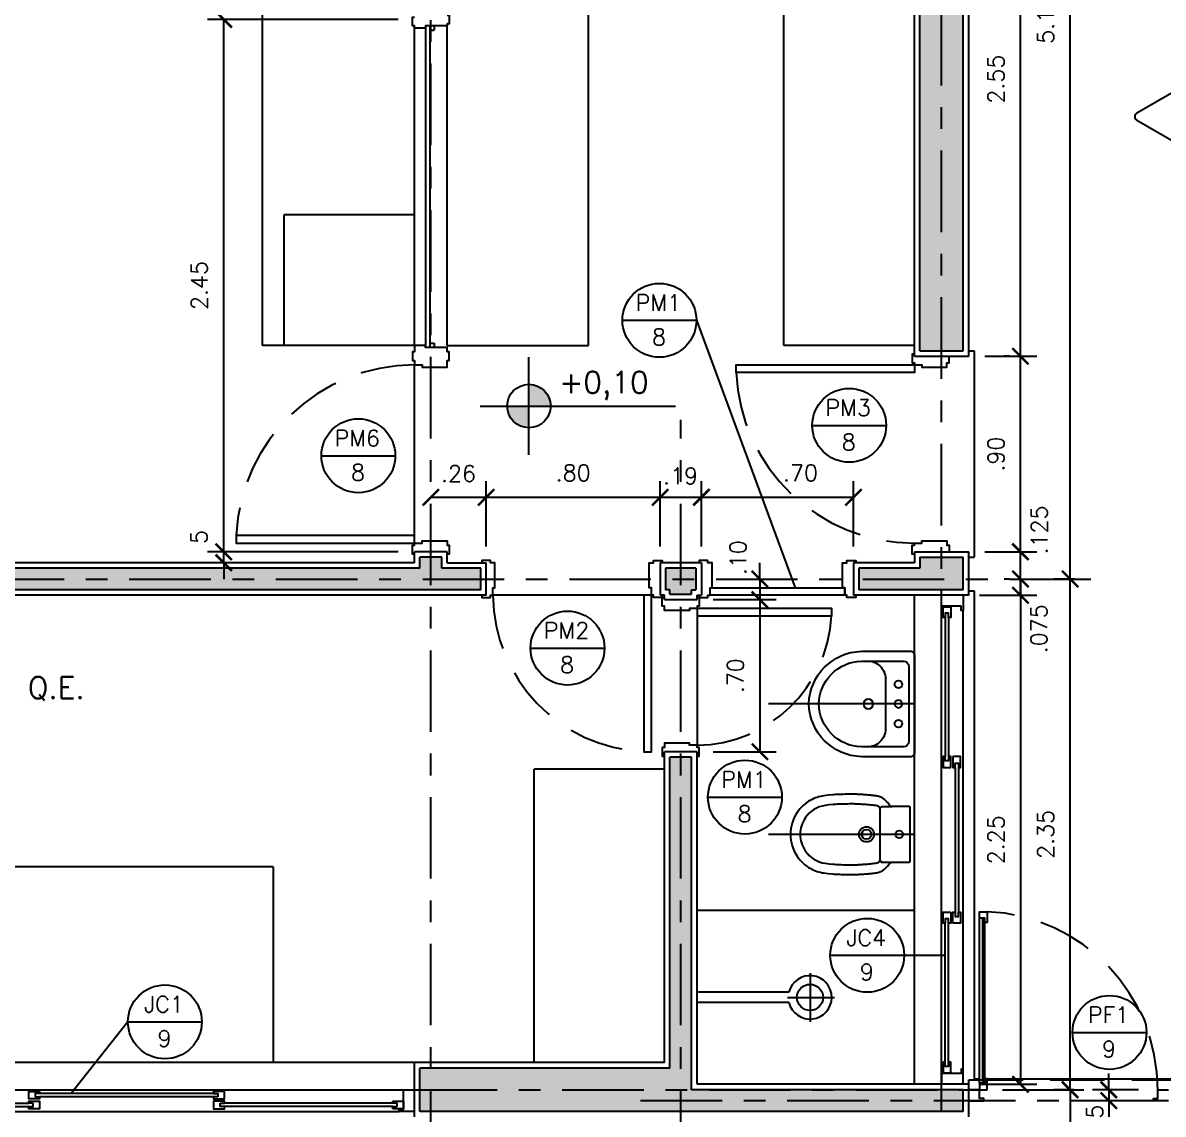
# Model space of a CAD drawing. Header units: millimetres. Extents: x 90.4 to 130, y 123.7 to 148.
# Drawn here: x 118.22 to 123.47, y 131.07 to 136.1 of the extents above; entities that cross this region are included whole.
import ezdxf

# ---------------------------------------------------------------- set-up
doc = ezdxf.new("R2010")
doc.units = ezdxf.units.MM
doc.linetypes.add('CENTER', pattern=[0.6, 0.375, -0.075, 0.075, -0.075])
doc.linetypes.add('HIDDEN', pattern=[0.375, 0.25, -0.125])
for name, color, linetype in [('ALV', 5, 'Continuous'), ('CAIX', 2, 'Continuous'), ('CAIXN', 7, 'Continuous'), ('COTAS', 1, 'Continuous'), ('EIXOS', 141, 'CENTER'), ('LPROJ', 7, 'HIDDEN'), ('LVISTA02', 1, 'Continuous'), ('NOTAS', 2, 'Continuous'), ('PEÇAS', 7, 'Continuous'), ('PEÇAS50', 8, 'Continuous'), ('REVEST', 2, 'Continuous'), ('SOLID', 8, 'Continuous'), ('TEXT', 3, 'Continuous')]:
    doc.layers.add(name, color=color, linetype=linetype)
doc.styles.add('60-50', font='romans.shx', dxfattribs={"height": 0.075})
doc.styles.add('80-50', font='romans.shx', dxfattribs={"height": 0.1})
doc.dimstyles.new('50', dxfattribs={"dimtxt": 0.1, "dimasz": 2.5, "dimexe": 1.25, "dimexo": 0.625, "dimgap": 0.075, "dimtad": 1, "dimzin": 0, "dimdsep": 46, "dimtxsty": '60-50', "dimcen": 2.5, "dimclrt": 3, "dimadec": 0, "dimazin": 0, "dimtfac": 1, "dimtmove": 0, "dimatfit": 3, "dimfxl": 1, "dimarcsym": 0})

# ---------------------------------------------------------------- blocks, each defined once
blk = doc.blocks.new('*D2')
at = {"color": 0, "linetype": 'ByBlock'}
blk.add_arc((127.5736, 124.9121), 0.8388, 95.125, 174.875, dxfattribs=at)
for points in [[(127.4982, 125.76), (127.4993, 125.735), (127.5736, 125.7509)], [(126.7507, 124.9865), (126.7258, 124.9876), (126.7349, 124.9121)]]:
    blk.add_solid(points, dxfattribs=at)
at = {"layer": 'DEFPOINTS', "color": 0, "linetype": 'ByBlock'}
for p in [(127.5736, 134.7621), (127.1543, 125.6385), (127.5736, 125.0621), (95.9737, 124.9121), (127.5736, 124.9121)]:
    blk.add_point(p, dxfattribs=at)
at = {"color": 3, "linetype": 'ByBlock', "insert": (126.901, 125.5847), "char_height": 0.075, "attachment_point": 5, "rotation": 45, "style": '60-50'}
blk.add_mtext('90.00°', dxfattribs=at)
blk = doc.blocks.new('_ARCHTICK')
at = {"color": 0, "linetype": 'ByBlock', "const_width": 0.15}
blk.add_lwpolyline([(-0.5, -0.5), (0.5, 0.5)], dxfattribs=at)
blk = doc.blocks.new('*D33')
at = {"color": 0, "linetype": 'ByBlock'}
for p, q in [((123.0611, 133.5371), (122.9654, 133.5371)), ((123.0404, 131.1871), (123.0404, 133.5371)), ((123.0611, 131.1871), (122.9654, 131.1871))]:
    blk.add_line(p, q, dxfattribs=at)
at = {"layer": 'DEFPOINTS', "color": 0, "linetype": 'ByBlock'}
for p in [(123.0404, 133.5371), (123.1361, 133.5371), (123.1361, 131.1871)]:
    blk.add_point(p, dxfattribs=at)
at = {"color": 0, "linetype": 'ByBlock', "xscale": 0.075, "yscale": 0.075, "zscale": 0.075}
for p, rotation in [((123.0404, 133.5371), 90), ((123.0404, 131.1871), 270)]:
    blk.add_blockref('_ARCHTICK', p, dxfattribs=dict(at, rotation=rotation))
at = {"color": 3, "linetype": 'ByBlock', "insert": (122.9279, 132.3621), "char_height": 0.075, "attachment_point": 5, "rotation": 90, "style": '60-50'}
blk.add_mtext('2.35', dxfattribs=at)
blk = doc.blocks.new('*D34')
at = {"color": 0, "linetype": 'ByBlock'}
for p, q in [((123.0611, 138.6871), (122.9654, 138.6871)), ((123.0404, 133.5371), (123.0404, 138.6871))]:
    blk.add_line(p, q, dxfattribs=at)
at = {"layer": 'DEFPOINTS', "color": 0, "linetype": 'ByBlock'}
for p in [(123.0404, 138.6871), (123.1361, 138.6871), (123.1361, 133.5371)]:
    blk.add_point(p, dxfattribs=at)
at = {"color": 0, "linetype": 'ByBlock', "xscale": 0.075, "yscale": 0.075, "zscale": 0.075}
for p, rotation in [((123.0404, 138.6871), 90), ((123.0404, 133.5371), 270)]:
    blk.add_blockref('_ARCHTICK', p, dxfattribs=dict(at, rotation=rotation))
at = {"color": 3, "linetype": 'ByBlock', "insert": (122.9279, 136.1121), "char_height": 0.075, "attachment_point": 5, "rotation": 90, "style": '60-50'}
blk.add_mtext('5.15', dxfattribs=at)
blk = doc.blocks.new('*D37')
at = {"color": 0, "linetype": 'ByBlock'}
for p, q in [((123.0404, 131.1871), (123.0404, 124.9121)), ((122.9861, 124.9121), (122.9654, 124.9121))]:
    blk.add_line(p, q, dxfattribs=at)
at = {"layer": 'DEFPOINTS', "color": 0, "linetype": 'ByBlock'}
for p in [(123.0404, 131.1871), (123.0404, 124.9121), (123.0611, 124.9121)]:
    blk.add_point(p, dxfattribs=at)
at = {"color": 0, "linetype": 'ByBlock', "xscale": 0.075, "yscale": 0.075, "zscale": 0.075}
for p, rotation in [((123.0404, 131.1871), 90), ((123.0404, 124.9121), 270)]:
    blk.add_blockref('_ARCHTICK', p, dxfattribs=dict(at, rotation=rotation))
at = {"color": 3, "linetype": 'ByBlock', "insert": (122.9279, 128.0496), "char_height": 0.075, "attachment_point": 5, "rotation": 90, "style": '60-50'}
blk.add_mtext('6.275', dxfattribs=at)
blk = doc.blocks.new('*D71')
at = {"color": 0, "linetype": 'ByBlock'}
for p, q in [((123.2183, 131.1871), (123.2183, 131.2621)), ((123.0388, 131.1371), (123.2933, 131.1371)), ((123.3557, 131.1871), (123.1433, 131.1871)), ((123.2183, 131.1871), (123.2183, 131.1371)), ((123.2183, 131.1871), (123.2183, 131.1371)), ((123.2183, 131.1371), (123.2183, 131.0621))]:
    blk.add_line(p, q, dxfattribs=at)
at = {"layer": 'DEFPOINTS', "color": 0, "linetype": 'ByBlock'}
for p in [(122.9638, 131.1371), (123.2183, 131.1371), (123.4307, 131.1871)]:
    blk.add_point(p, dxfattribs=at)
at = {"color": 0, "linetype": 'ByBlock', "xscale": 0.075, "yscale": 0.075, "zscale": 0.075}
for p, rotation in [((123.2183, 131.1871), 270), ((123.2183, 131.1371), 90)]:
    blk.add_blockref('_ARCHTICK', p, dxfattribs=dict(at, rotation=rotation))
at = {"color": 3, "linetype": 'ByBlock', "insert": (123.1539, 131.0865), "char_height": 0.075, "attachment_point": 5, "rotation": 90, "style": '60-50'}
blk.add_mtext('5', dxfattribs=at)
blk = doc.blocks.new('*D78')
at = {"color": 0, "linetype": 'ByBlock'}
for p, q in [((123.7547, 131.0621), (123.7547, 130.033)), ((122.4486, 127.564), (122.4486, 130.183)), ((122.4486, 130.108), (123.7547, 130.108))]:
    blk.add_line(p, q, dxfattribs=at)
at = {"layer": 'DEFPOINTS', "color": 0, "linetype": 'ByBlock'}
for p in [(123.7547, 131.1371), (123.7547, 130.108), (122.4486, 127.489)]:
    blk.add_point(p, dxfattribs=at)
at = {"color": 0, "linetype": 'ByBlock', "xscale": 0.075, "yscale": 0.075, "zscale": 0.075, "rotation": 180}
blk.add_blockref('_ARCHTICK', (122.4486, 130.108), dxfattribs=at)
at = {"color": 0, "linetype": 'ByBlock', "xscale": 0.075, "yscale": 0.075, "zscale": 0.075}
blk.add_blockref('_ARCHTICK', (123.7547, 130.108), dxfattribs=at)
at = {"color": 3, "linetype": 'ByBlock', "insert": (123.2781, 130.2205), "char_height": 0.075, "attachment_point": 5, "style": '60-50'}
blk.add_mtext('1.305', dxfattribs=at)
blk = doc.blocks.new('*D118')
at = {"color": 0, "linetype": 'ByBlock'}
for p, q in [((122.8118, 133.6621), (122.8118, 133.7371)), ((122.6486, 133.6621), (122.8868, 133.6621)), ((122.8118, 133.5371), (122.8118, 133.6621)), ((122.8118, 133.5371), (122.8118, 133.4621))]:
    blk.add_line(p, q, dxfattribs=at)
at = {"layer": 'DEFPOINTS', "color": 0, "linetype": 'ByBlock'}
for p in [(122.5736, 133.6621), (122.8118, 133.6621), (122.8046, 133.5371)]:
    blk.add_point(p, dxfattribs=at)
at = {"color": 0, "linetype": 'ByBlock', "xscale": 0.075, "yscale": 0.075, "zscale": 0.075}
for p, rotation in [((122.8118, 133.6621), 270), ((122.8118, 133.5371), 90)]:
    blk.add_blockref('_ARCHTICK', p, dxfattribs=dict(at, rotation=rotation))
at = {"color": 3, "linetype": 'ByBlock', "insert": (122.8985, 133.7626), "char_height": 0.075, "attachment_point": 5, "rotation": 90, "style": '60-50'}
blk.add_mtext('.125', dxfattribs=at)
blk = doc.blocks.new('*D119')
at = {"color": 0, "linetype": 'ByBlock'}
for p, q in [((122.6486, 134.5621), (122.8868, 134.5621)), ((122.8118, 133.6621), (122.8118, 134.5621))]:
    blk.add_line(p, q, dxfattribs=at)
at = {"layer": 'DEFPOINTS', "color": 0, "linetype": 'ByBlock'}
for p in [(122.5736, 134.5621), (122.8118, 134.5621), (122.5736, 133.6621)]:
    blk.add_point(p, dxfattribs=at)
at = {"color": 0, "linetype": 'ByBlock', "xscale": 0.075, "yscale": 0.075, "zscale": 0.075}
for p, rotation in [((122.8118, 134.5621), 90), ((122.8118, 133.6621), 270)]:
    blk.add_blockref('_ARCHTICK', p, dxfattribs=dict(at, rotation=rotation))
at = {"color": 3, "linetype": 'ByBlock', "insert": (122.6993, 134.1121), "char_height": 0.075, "attachment_point": 5, "rotation": 90, "style": '60-50'}
blk.add_mtext('.90', dxfattribs=at)
blk = doc.blocks.new('*D120')
at = {"color": 0, "linetype": 'ByBlock'}
for p, q in [((119.1457, 133.6621), (119.1457, 133.7371)), ((119.9486, 133.6621), (119.0707, 133.6621)), ((119.1457, 133.6121), (119.1457, 133.6621)), ((119.1457, 133.6121), (119.1457, 133.5371))]:
    blk.add_line(p, q, dxfattribs=at)
at = {"layer": 'DEFPOINTS', "color": 0, "linetype": 'ByBlock'}
for p in [(119.1457, 133.6621), (120.0236, 133.6621), (119.1336, 133.6121)]:
    blk.add_point(p, dxfattribs=at)
at = {"color": 0, "linetype": 'ByBlock', "xscale": 0.075, "yscale": 0.075, "zscale": 0.075}
for p, rotation in [((119.1457, 133.6621), 270), ((119.1457, 133.6121), 90)]:
    blk.add_blockref('_ARCHTICK', p, dxfattribs=dict(at, rotation=rotation))
at = {"color": 3, "linetype": 'ByBlock', "insert": (119.0318, 133.7305), "char_height": 0.075, "attachment_point": 5, "rotation": 90, "style": '60-50'}
blk.add_mtext('5', dxfattribs=at)
blk = doc.blocks.new('*D121')
at = {"color": 0, "linetype": 'ByBlock'}
for p, q in [((119.9486, 136.1121), (119.0707, 136.1121)), ((119.1457, 133.6621), (119.1457, 136.1121))]:
    blk.add_line(p, q, dxfattribs=at)
at = {"layer": 'DEFPOINTS', "color": 0, "linetype": 'ByBlock'}
for p in [(119.1457, 136.1121), (120.0236, 136.1121), (120.0236, 133.6621)]:
    blk.add_point(p, dxfattribs=at)
at = {"color": 0, "linetype": 'ByBlock', "xscale": 0.075, "yscale": 0.075, "zscale": 0.075}
for p, rotation in [((119.1457, 136.1121), 90), ((119.1457, 133.6621), 270)]:
    blk.add_blockref('_ARCHTICK', p, dxfattribs=dict(at, rotation=rotation))
at = {"color": 3, "linetype": 'ByBlock', "insert": (119.0332, 134.8871), "char_height": 0.075, "attachment_point": 5, "rotation": 90, "style": '60-50'}
blk.add_mtext('2.45', dxfattribs=at)
blk = doc.blocks.new('*D138')
at = {"color": 0, "linetype": 'ByBlock'}
for p, q in [((120.3536, 133.6871), (120.3536, 133.988)), ((120.0986, 133.913), (120.3536, 133.913))]:
    blk.add_line(p, q, dxfattribs=at)
at = {"layer": 'DEFPOINTS', "color": 0, "linetype": 'ByBlock'}
for p in [(120.0986, 133.913), (120.3536, 133.913), (120.3536, 133.6121)]:
    blk.add_point(p, dxfattribs=at)
at = {"color": 0, "linetype": 'ByBlock', "xscale": 0.075, "yscale": 0.075, "zscale": 0.075, "rotation": 180}
blk.add_blockref('_ARCHTICK', (120.0986, 133.913), dxfattribs=at)
at = {"color": 0, "linetype": 'ByBlock', "xscale": 0.075, "yscale": 0.075, "zscale": 0.075}
blk.add_blockref('_ARCHTICK', (120.3536, 133.913), dxfattribs=at)
at = {"color": 3, "linetype": 'ByBlock', "insert": (120.2261, 134.0224), "char_height": 0.075, "attachment_point": 5, "style": '60-50'}
blk.add_mtext('.26', dxfattribs=at)
blk = doc.blocks.new('*D139')
at = {"color": 0, "linetype": 'ByBlock'}
for p, q in [((121.1536, 133.6871), (121.1536, 133.988)), ((120.3536, 133.913), (121.1536, 133.913))]:
    blk.add_line(p, q, dxfattribs=at)
at = {"layer": 'DEFPOINTS', "color": 0, "linetype": 'ByBlock'}
for p in [(121.1536, 133.913), (120.3536, 133.6121), (121.1536, 133.6121)]:
    blk.add_point(p, dxfattribs=at)
at = {"color": 0, "linetype": 'ByBlock', "xscale": 0.075, "yscale": 0.075, "zscale": 0.075, "rotation": 180}
blk.add_blockref('_ARCHTICK', (120.3536, 133.913), dxfattribs=at)
at = {"color": 0, "linetype": 'ByBlock', "xscale": 0.075, "yscale": 0.075, "zscale": 0.075}
blk.add_blockref('_ARCHTICK', (121.1536, 133.913), dxfattribs=at)
at = {"color": 3, "linetype": 'ByBlock', "insert": (120.7536, 134.0255), "char_height": 0.075, "attachment_point": 5, "style": '60-50'}
blk.add_mtext('.80', dxfattribs=at)
blk = doc.blocks.new('*D140')
at = {"color": 0, "linetype": 'ByBlock'}
for p, q in [((121.3436, 133.6871), (121.3436, 133.988)), ((121.1536, 133.913), (121.3436, 133.913))]:
    blk.add_line(p, q, dxfattribs=at)
at = {"layer": 'DEFPOINTS', "color": 0, "linetype": 'ByBlock'}
for p in [(121.3436, 133.913), (121.1536, 133.6121), (121.3436, 133.6121)]:
    blk.add_point(p, dxfattribs=at)
at = {"color": 0, "linetype": 'ByBlock', "xscale": 0.075, "yscale": 0.075, "zscale": 0.075, "rotation": 180}
blk.add_blockref('_ARCHTICK', (121.1536, 133.913), dxfattribs=at)
at = {"color": 0, "linetype": 'ByBlock', "xscale": 0.075, "yscale": 0.075, "zscale": 0.075}
blk.add_blockref('_ARCHTICK', (121.3436, 133.913), dxfattribs=at)
at = {"color": 3, "linetype": 'ByBlock', "insert": (121.2479, 134.0116), "char_height": 0.075, "attachment_point": 5, "style": '60-50'}
blk.add_mtext('.19', dxfattribs=at)
blk = doc.blocks.new('*D141')
at = {"color": 0, "linetype": 'ByBlock'}
for p, q in [((122.0436, 133.6871), (122.0436, 133.988)), ((121.3436, 133.913), (122.0436, 133.913))]:
    blk.add_line(p, q, dxfattribs=at)
at = {"layer": 'DEFPOINTS', "color": 0, "linetype": 'ByBlock'}
for p in [(122.0436, 133.913), (121.3436, 133.6121), (122.0436, 133.6121)]:
    blk.add_point(p, dxfattribs=at)
at = {"color": 0, "linetype": 'ByBlock', "xscale": 0.075, "yscale": 0.075, "zscale": 0.075, "rotation": 180}
blk.add_blockref('_ARCHTICK', (121.3436, 133.913), dxfattribs=at)
at = {"color": 0, "linetype": 'ByBlock', "xscale": 0.075, "yscale": 0.075, "zscale": 0.075}
blk.add_blockref('_ARCHTICK', (122.0436, 133.913), dxfattribs=at)
at = {"color": 3, "linetype": 'ByBlock', "insert": (121.7994, 134.0255), "char_height": 0.075, "attachment_point": 5, "style": '60-50'}
blk.add_mtext('.70', dxfattribs=at)
blk = doc.blocks.new('*D142')
at = {"color": 0, "linetype": 'ByBlock'}
for p, q in [((121.6128, 133.5371), (121.6128, 133.6121)), ((121.6128, 133.5371), (121.6128, 133.4421)), ((121.3986, 133.4421), (121.6878, 133.4421)), ((121.6128, 133.4421), (121.6128, 133.3671))]:
    blk.add_line(p, q, dxfattribs=at)
at = {"layer": 'DEFPOINTS', "color": 0, "linetype": 'ByBlock'}
for p in [(121.6128, 133.5371), (121.3236, 133.4421), (121.6128, 133.4421)]:
    blk.add_point(p, dxfattribs=at)
at = {"color": 0, "linetype": 'ByBlock', "xscale": 0.075, "yscale": 0.075, "zscale": 0.075}
for p, rotation in [((121.6128, 133.5371), 270), ((121.6128, 133.4421), 90)]:
    blk.add_blockref('_ARCHTICK', p, dxfattribs=dict(at, rotation=rotation))
at = {"color": 3, "linetype": 'ByBlock', "insert": (121.5121, 133.6352), "char_height": 0.075, "attachment_point": 5, "rotation": 90, "style": '60-50'}
blk.add_mtext('.10', dxfattribs=at)
blk = doc.blocks.new('*D143')
at = {"color": 0, "linetype": 'ByBlock'}
for p, q in [((121.6128, 133.4421), (121.6128, 132.7421)), ((121.3986, 132.7421), (121.6878, 132.7421))]:
    blk.add_line(p, q, dxfattribs=at)
at = {"layer": 'DEFPOINTS', "color": 0, "linetype": 'ByBlock'}
for p in [(121.3236, 133.4421), (121.3236, 132.7421), (121.6128, 132.7421)]:
    blk.add_point(p, dxfattribs=at)
at = {"color": 0, "linetype": 'ByBlock', "xscale": 0.075, "yscale": 0.075, "zscale": 0.075}
for p, rotation in [((121.6128, 133.4421), 90), ((121.6128, 132.7421), 270)]:
    blk.add_blockref('_ARCHTICK', p, dxfattribs=dict(at, rotation=rotation))
at = {"color": 3, "linetype": 'ByBlock', "insert": (121.5003, 133.0921), "char_height": 0.075, "attachment_point": 5, "rotation": 90, "style": '60-50'}
blk.add_mtext('.70', dxfattribs=at)
blk = doc.blocks.new('*D147')
at = {"color": 0, "linetype": 'ByBlock'}
for p, q in [((122.6236, 133.4621), (122.8868, 133.4621)), ((122.8118, 133.4621), (122.8118, 131.2121)), ((122.6236, 131.2121), (122.8868, 131.2121))]:
    blk.add_line(p, q, dxfattribs=at)
at = {"layer": 'DEFPOINTS', "color": 0, "linetype": 'ByBlock'}
for p in [(122.5736, 133.4621), (122.5736, 131.2121), (122.8118, 131.2121)]:
    blk.add_point(p, dxfattribs=at)
at = {"color": 0, "linetype": 'ByBlock', "xscale": 0.075, "yscale": 0.075, "zscale": 0.075}
for p, rotation in [((122.8118, 133.4621), 90), ((122.8118, 131.2121), 270)]:
    blk.add_blockref('_ARCHTICK', p, dxfattribs=dict(at, rotation=rotation))
at = {"color": 3, "linetype": 'ByBlock', "insert": (122.6993, 132.3371), "char_height": 0.075, "attachment_point": 5, "rotation": 90, "style": '60-50'}
blk.add_mtext('2.25', dxfattribs=at)
blk = doc.blocks.new('*D148')
at = {"color": 0, "linetype": 'ByBlock'}
for p, q in [((122.8118, 133.5371), (122.8118, 133.6121)), ((122.7618, 133.5371), (122.7368, 133.5371)), ((122.8118, 133.4621), (122.8118, 133.5371)), ((122.8118, 133.4621), (122.8118, 133.5371)), ((122.6236, 133.4621), (122.8868, 133.4621)), ((122.8118, 133.4621), (122.8118, 133.3871))]:
    blk.add_line(p, q, dxfattribs=at)
at = {"layer": 'DEFPOINTS', "color": 0, "linetype": 'ByBlock'}
for p in [(122.8118, 133.5371), (122.8118, 133.5371), (122.5736, 133.4621)]:
    blk.add_point(p, dxfattribs=at)
at = {"color": 0, "linetype": 'ByBlock', "xscale": 0.075, "yscale": 0.075, "zscale": 0.075}
for p, rotation in [((122.8118, 133.5371), 270), ((122.8118, 133.4621), 90)]:
    blk.add_blockref('_ARCHTICK', p, dxfattribs=dict(at, rotation=rotation))
at = {"color": 3, "linetype": 'ByBlock', "insert": (122.8965, 133.3082), "char_height": 0.075, "attachment_point": 5, "rotation": 90, "style": '60-50'}
blk.add_mtext('.075', dxfattribs=at)
blk = doc.blocks.new('*D151')
at = {"color": 0, "linetype": 'ByBlock'}
for p, q in [((122.6236, 137.1121), (122.8868, 137.1121)), ((122.8118, 134.5621), (122.8118, 137.1121)), ((122.7618, 134.5621), (122.7368, 134.5621))]:
    blk.add_line(p, q, dxfattribs=at)
at = {"layer": 'DEFPOINTS', "color": 0, "linetype": 'ByBlock'}
for p in [(122.5736, 137.1121), (122.8118, 137.1121), (122.8118, 134.5621)]:
    blk.add_point(p, dxfattribs=at)
at = {"color": 0, "linetype": 'ByBlock', "xscale": 0.075, "yscale": 0.075, "zscale": 0.075}
for p, rotation in [((122.8118, 137.1121), 90), ((122.8118, 134.5621), 270)]:
    blk.add_blockref('_ARCHTICK', p, dxfattribs=dict(at, rotation=rotation))
at = {"color": 3, "linetype": 'ByBlock', "insert": (122.6993, 135.8371), "char_height": 0.075, "attachment_point": 5, "rotation": 90, "style": '60-50'}
blk.add_mtext('2.55', dxfattribs=at)

msp = doc.modelspace()

# ---------------------------------------------------------------- hatches: boundary and pattern name
at = {"layer": 'NOTAS'}
h = msp.add_hatch(color=1, dxfattribs=at)
h.paths.add_polyline_path([(120.5502, 134.233), (120.5502, 134.333), (120.4502, 134.333, 0.414214)])
h.paths.add_polyline_path([(120.5502, 134.433), (120.5502, 134.333), (120.6502, 134.333, 0.414214)])
at = {"layer": 'SOLID'}
h = msp.add_hatch(color=256, dxfattribs=at)
h.paths.add_polyline_path([(113.1986, 138.6371), (113.1986, 138.7371), (111.2986, 138.7371), (111.2986, 138.6371)])
h.paths.add_polyline_path([(111.2986, 134.7371), (111.2986, 134.6371), (113.0986, 134.6371), (113.0986, 134.5871), (113.1986, 134.5871), (113.1986, 134.6371), (114.2486, 134.6371), (114.2486, 134.5871), (114.3486, 134.5871), (114.3486, 134.7371)])
h.paths.add_polyline_path([(113.0986, 132.1626), (113.0986, 131.3616), (112.6624, 131.1871), (112.4986, 131.1871), (112.4986, 131.0871), (113.0986, 131.0871), (113.0986, 129.8871), (113.1986, 129.8871), (113.1986, 131.1871), (113.2486, 131.1871), (113.2486, 131.2871), (113.1986, 131.2871), (113.1986, 133.6371), (113.0986, 133.6371), (113.0986, 132.4371), (112.4986, 132.4371), (112.4986, 132.3371), (112.6624, 132.3371)])
h.paths.add_polyline_path([(111.2986, 128.2871), (111.2986, 128.0871), (113.1986, 128.0871), (113.1986, 128.2871)])
h.paths.add_polyline_path([(114.2486, 128.2871), (114.2486, 128.0871), (116.1986, 128.0871), (116.1986, 128.2871), (115.3986, 128.2871), (115.3986, 128.2971), (115.2986, 128.2971), (115.2986, 128.2871)])
h.paths.add_polyline_path([(114.3486, 129.9871), (114.3486, 129.9971), (114.2486, 129.9971), (114.2486, 129.8871), (115.2986, 129.8871), (115.2986, 129.8771), (115.3986, 129.8771), (115.3986, 129.8871), (116.1986, 129.8871), (116.1986, 129.9871)])
h.paths.add_polyline_path([(116.0986, 131.2871), (116.0986, 131.0871), (117.3486, 131.0871), (117.3486, 132.4371), (116.7486, 132.4371), (116.7486, 133.4871), (120.3286, 133.4871), (120.3286, 133.5871), (120.1486, 133.5871), (120.1486, 133.6371), (120.0486, 133.6371), (120.0486, 133.5871), (117.3486, 133.5871), (117.3486, 133.6371), (117.2486, 133.6371), (117.2486, 133.5871), (114.3486, 133.5871), (114.3486, 133.6371), (114.2486, 133.6371), (114.2486, 133.4871), (116.6486, 133.4871), (116.6486, 132.4371), (114.2486, 132.4371), (114.2486, 131.2871), (114.1986, 131.2871), (114.1986, 131.1871), (114.2486, 131.1871), (114.2486, 130.7371), (114.3486, 130.7371), (114.3486, 132.3371), (117.2486, 132.3371), (117.2486, 131.2871)])
h.paths.add_polyline_path([(117.3486, 138.7696), (117.2486, 138.7696), (117.2486, 134.5871), (117.3486, 134.5871)])
h.paths.add_polyline_path([(117.3486, 140.2371), (117.2486, 140.2371), (117.2486, 139.7196), (117.3486, 139.7196)])
h = msp.add_hatch(color=256, dxfattribs=at)
h.paths.add_polyline_path([(120.1486, 140.1371), (122.5486, 140.1371), (122.5486, 140.2371), (120.0486, 140.2371), (120.0486, 139.7196), (120.1486, 139.7196)])
h.paths.add_polyline_path([(120.7986, 138.6371), (120.7986, 138.7371), (120.1486, 138.7371), (120.1486, 138.7696), (120.0486, 138.7696), (120.0486, 136.1371), (120.1486, 136.1371), (120.1486, 138.6371)])
h.paths.add_polyline_path([(121.7486, 138.7371), (121.7486, 138.6371), (122.5486, 138.6371), (122.5486, 138.7371)])
h.paths.add_polyline_path([(122.3486, 134.5871), (122.5486, 134.5871), (122.5486, 137.0871), (122.3486, 137.0871)])
h.paths.add_polyline_path([(122.5486, 133.4871), (122.5486, 133.6371), (122.3486, 133.6371), (122.3486, 133.5871), (122.0686, 133.5871), (122.0686, 133.4871)])
h.paths.add_polyline_path([(121.2986, 133.4671), (121.2986, 133.4871), (121.3186, 133.4871), (121.3186, 133.5871), (121.1786, 133.5871), (121.1786, 133.4871), (121.1986, 133.4871), (121.1986, 133.4671)])
h.paths.add_polyline_path([(120.0486, 131.2871), (120.0486, 131.0871), (122.5486, 131.0871), (122.5486, 131.1871), (121.2986, 131.1871), (121.2986, 132.7171), (121.1986, 132.7171), (121.1986, 131.2871)])

# ---------------------------------------------------------------- linework, layer by layer
at = {"layer": 'ALV'}
for p, q in [((122.3486, 134.5871), (122.3486, 137.0871)), ((122.5486, 134.5871), (122.5486, 137.0871)), ((122.3486, 134.5871), (122.5486, 134.5871)), ((120.1486, 133.6371), (120.0486, 133.6371)), ((120.0486, 133.5871), (120.0486, 133.6371)), ((120.1486, 133.5871), (120.1486, 133.6371)), ((122.3486, 133.6371), (122.5486, 133.6371)), ((122.3486, 133.6371), (122.3486, 133.5871)), ((122.5486, 133.4871), (122.5486, 133.6371)), ((120.0486, 133.5871), (117.3486, 133.5871)), ((120.3286, 133.5871), (120.1486, 133.5871)), ((120.3286, 133.4871), (120.3286, 133.5871)), ((121.3186, 133.5871), (121.1786, 133.5871)), ((121.1786, 133.5871), (121.1786, 133.4871)), ((121.3186, 133.5871), (121.3186, 133.4871)), ((122.0686, 133.5871), (122.0686, 133.4871)), ((122.3486, 133.5871), (122.0686, 133.5871)), ((120.3286, 133.4871), (116.7486, 133.4871)), ((121.1986, 133.4871), (121.1786, 133.4871)), ((121.1986, 133.4671), (121.1986, 133.4871)), ((121.1986, 133.4671), (121.2986, 133.4671)), ((121.2986, 133.4671), (121.2986, 133.4871)), ((121.2986, 133.4871), (121.3186, 133.4871)), ((122.5486, 133.4871), (122.0686, 133.4871)), ((121.1986, 131.2871), (121.1986, 132.7171)), ((121.2986, 132.7171), (121.1986, 132.7171)), ((121.2986, 131.1871), (121.2986, 132.7171)), ((120.0486, 131.0871), (120.0486, 131.2871)), ((121.1986, 131.2871), (120.0486, 131.2871)), ((122.5486, 131.1871), (121.2986, 131.1871)), ((122.5486, 131.0871), (122.5486, 131.1871)), ((122.5486, 131.0871), (120.0486, 131.0871))]:
    msp.add_line(p, q, dxfattribs=at)
at = {"layer": 'CAIX'}
for p, q in [((120.0736, 136.0721), (120.0736, 134.6121)), ((120.0936, 136.0821), (120.0936, 134.6021)), ((120.1136, 136.0821), (120.1136, 136.0621)), ((120.0936, 136.0621), (120.1136, 136.0621)), ((120.0936, 134.6221), (120.1136, 134.6221)), ((120.1136, 134.6221), (120.1136, 134.6021)), ((122.4661, 133.3596), (122.4661, 132.7204)), ((122.4811, 133.3596), (122.4811, 132.7204)), ((122.5111, 132.6704), (122.5111, 132.0038)), ((122.5261, 132.6704), (122.5261, 132.0038)), ((122.6386, 131.2171), (122.6386, 131.9764)), ((122.4661, 131.2971), (122.4661, 131.9538)), ((122.4811, 131.2971), (122.4811, 131.9538)), ((122.6486, 131.2196), (122.6486, 131.9564)), ((119.0986, 131.1696), (118.2986, 131.1696)), ((119.0986, 131.1546), (118.2986, 131.1546)), ((117.4736, 131.1246), (118.2486, 131.1246)), ((117.4736, 131.1096), (118.2486, 131.1096)), ((119.9236, 131.1246), (119.1486, 131.1246)), ((119.9236, 131.1096), (119.1486, 131.1096)), ((119.9236, 131.1346), (119.9736, 131.1346)), ((119.9236, 131.1246), (119.9236, 131.1346)), ((119.9436, 131.1246), (119.9236, 131.1246)), ((119.9236, 131.0996), (119.9236, 131.1096)), ((119.9236, 131.1096), (119.9436, 131.1096)), ((119.9736, 131.0996), (119.9236, 131.0996)), ((119.9436, 131.1096), (119.9436, 131.1246)), ((119.9736, 131.1346), (119.9736, 131.0996))]:
    msp.add_line(p, q, dxfattribs=at)
at = {"layer": 'CAIX', "color": 1}
for p, q in [((122.4486, 131.2621), (122.4486, 133.4121)), ((122.5486, 131.2821), (122.5486, 133.3921)), ((117.4236, 131.1871), (119.9736, 131.1871)), ((117.4436, 131.0871), (119.9536, 131.0871))]:
    msp.add_line(p, q, dxfattribs=at)
at = {"layer": 'CAIX'}
for points in [[(120.1736, 136.1321), (120.1836, 136.1321), (120.1836, 136.0921), (120.1736, 136.0921), (120.1736, 136.0821), (120.0736, 136.0821), (120.0736, 136.0721), (120.0236, 136.0721), (120.0236, 136.0821), (120.0136, 136.0821), (120.0136, 136.1221), (120.0236, 136.1221)], [(122.3236, 134.5721), (122.3136, 134.5721), (122.3136, 134.5321), (122.3236, 134.5321), (122.3236, 134.5221), (122.3586, 134.5221), (122.3586, 134.5121), (122.4736, 134.5121), (122.4736, 134.5321), (122.4836, 134.5321), (122.4836, 134.5621)], [(122.3236, 134.5221), (122.3236, 134.4871), (121.5036, 134.4871), (121.5036, 134.5221), (122.3236, 134.5221)], [(120.0236, 133.7021), (120.0236, 133.7371), (119.2036, 133.7371), (119.2036, 133.7021), (120.0236, 133.7021)], [(120.0236, 133.6521), (120.0136, 133.6521), (120.0136, 133.6921), (120.0236, 133.6921), (120.0236, 133.7021), (120.0586, 133.7021), (120.0586, 133.7121), (120.1736, 133.7121), (120.1736, 133.6921), (120.1836, 133.6921), (120.1836, 133.6521), (120.1736, 133.6521)], [(122.3236, 133.6521), (122.3136, 133.6521), (122.3136, 133.6921), (122.3236, 133.6921), (122.3236, 133.7021), (122.3586, 133.7021), (122.3586, 133.7121), (122.4736, 133.7121), (122.4736, 133.6921), (122.4836, 133.6921), (122.4836, 133.6621)], [(120.3336, 133.4621), (120.3336, 133.4521), (120.3736, 133.4521), (120.3736, 133.4621), (120.3836, 133.4621), (120.3836, 133.4971), (120.3936, 133.4971), (120.3936, 133.6121), (120.3736, 133.6121), (120.3736, 133.6221), (120.3336, 133.6221), (120.3336, 133.6121)], [(121.1636, 133.4621), (121.1636, 133.4521), (121.1236, 133.4521), (121.1236, 133.4621), (121.1136, 133.4621), (121.1136, 133.4971), (121.1036, 133.4971), (121.1036, 133.6121), (121.1236, 133.6121), (121.1236, 133.6221), (121.1636, 133.6221), (121.1636, 133.6121)], [(121.3336, 133.4621), (121.3336, 133.4521), (121.3736, 133.4521), (121.3736, 133.4621), (121.3836, 133.4621), (121.3836, 133.4971), (121.3936, 133.4971), (121.3936, 133.6121), (121.3736, 133.6121), (121.3736, 133.6221), (121.3336, 133.6221), (121.3336, 133.6121)], [(122.0536, 133.4621), (122.0536, 133.4521), (122.0136, 133.4521), (122.0136, 133.4621), (122.0036, 133.4621), (122.0036, 133.4971), (121.9936, 133.4971), (121.9936, 133.6121), (122.0136, 133.6121), (122.0136, 133.6221), (122.0536, 133.6221), (122.0536, 133.6121)], [(121.3836, 133.4621), (121.3836, 133.4971), (122.0036, 133.4971), (122.0036, 133.4621), (121.3836, 133.4621)], [(121.1136, 133.4621), (121.0786, 133.4621), (121.0786, 132.7421), (121.1136, 132.7421), (121.1136, 133.4621)], [(121.3236, 133.4521), (121.3336, 133.4521), (121.3336, 133.4121), (121.3236, 133.4121), (121.3236, 133.4021), (121.2886, 133.4021), (121.2886, 133.3921), (121.1736, 133.3921), (121.1736, 133.4121), (121.1636, 133.4121), (121.1636, 133.4521), (121.1736, 133.4521)], [(122.5486, 133.4621), (122.5486, 133.3921), (122.5386, 133.3921), (122.5386, 133.4121), (122.4486, 133.4121), (122.4486, 133.4621)], [(121.3236, 133.4021), (121.3236, 133.3671), (121.9445, 133.3671), (121.9445, 133.4021), (121.3236, 133.4021)], [(121.3236, 132.7221), (121.3336, 132.7221), (121.3336, 132.7621), (121.3236, 132.7621), (121.3236, 132.7721), (121.2886, 132.7721), (121.2886, 132.7821), (121.1736, 132.7821), (121.1736, 132.7621), (121.1636, 132.7621), (121.1636, 132.7221), (121.1736, 132.7221)], [(122.5486, 131.2121), (122.5486, 131.2821), (122.5386, 131.2821), (122.5386, 131.2621), (122.4486, 131.2621), (122.4486, 131.2121)], [(120.0236, 131.0871), (119.9536, 131.0871), (119.9536, 131.0971), (119.9736, 131.0971), (119.9736, 131.1871), (120.0236, 131.1871)], [(122.5736, 131.1361), (122.6436, 131.1361), (122.6436, 131.1461), (122.6236, 131.1461), (122.6236, 131.1871), (122.5736, 131.1871)], [(123.4936, 131.1361), (123.4236, 131.1361), (123.4236, 131.1461), (123.4436, 131.1461), (123.4436, 131.1871), (123.4936, 131.1871)]]:
    msp.add_lwpolyline(points, dxfattribs=at)
for points in [[(120.0736, 134.6121), (120.0236, 134.6121), (120.0236, 134.5821), (120.0136, 134.5821), (120.0136, 134.5421), (120.0236, 134.5421), (120.0236, 134.5221), (120.0586, 134.5221), (120.0586, 134.5121), (120.1736, 134.5121), (120.1736, 134.5421), (120.1836, 134.5421), (120.1836, 134.5821), (120.1736, 134.5821), (120.1736, 134.6021), (120.0736, 134.6021)], [(122.4911, 133.4096), (122.4911, 133.3596), (122.4811, 133.3596), (122.4811, 133.3796), (122.4661, 133.3796), (122.4661, 133.3596), (122.4561, 133.3596), (122.4561, 133.4096)], [(122.4911, 132.6704), (122.4911, 132.7204), (122.4811, 132.7204), (122.4811, 132.7004), (122.4661, 132.7004), (122.4661, 132.7204), (122.4561, 132.7204), (122.4561, 132.6704)], [(122.5011, 132.7204), (122.5011, 132.6704), (122.5111, 132.6704), (122.5111, 132.6904), (122.5261, 132.6904), (122.5261, 132.6704), (122.5361, 132.6704), (122.5361, 132.7204)], [(122.4911, 132.0038), (122.4911, 131.9538), (122.4811, 131.9538), (122.4811, 131.9738), (122.4661, 131.9738), (122.4661, 131.9538), (122.4561, 131.9538), (122.4561, 132.0038)], [(122.5011, 131.9538), (122.5011, 132.0038), (122.5111, 132.0038), (122.5111, 131.9838), (122.5261, 131.9838), (122.5261, 132.0038), (122.5361, 132.0038), (122.5361, 131.9538)], [(122.6586, 132.0064), (122.6586, 131.9564), (122.6486, 131.9564), (122.6486, 131.9764), (122.6336, 131.9764), (122.6336, 131.9764), (122.6236, 131.9764), (122.6236, 132.0064)], [(122.4911, 131.2646), (122.4911, 131.3146), (122.4811, 131.3146), (122.4811, 131.2946), (122.4661, 131.2946), (122.4661, 131.3146), (122.4561, 131.3146), (122.4561, 131.2646)], [(122.6586, 131.1871), (122.6586, 131.2371), (122.6486, 131.2371), (122.6486, 131.2171), (122.6336, 131.2171), (122.6336, 131.2171), (122.6236, 131.2171), (122.6236, 131.1871)], [(118.2786, 131.1546), (118.2986, 131.1546), (118.2986, 131.1446), (118.2486, 131.1446), (118.2486, 131.1796), (118.2986, 131.1796), (118.2986, 131.1696), (118.2786, 131.1696)], [(119.1186, 131.1546), (119.0986, 131.1546), (119.0986, 131.1446), (119.1486, 131.1446), (119.1486, 131.1796), (119.0986, 131.1796), (119.0986, 131.1696), (119.1186, 131.1696)], [(118.2686, 131.1246), (118.2486, 131.1246), (118.2486, 131.1346), (118.2986, 131.1346), (118.2986, 131.0996), (118.2486, 131.0996), (118.2486, 131.1096), (118.2686, 131.1096)], [(119.1286, 131.1246), (119.1486, 131.1246), (119.1486, 131.1346), (119.0986, 131.1346), (119.0986, 131.0996), (119.1486, 131.0996), (119.1486, 131.1096), (119.1286, 131.1096)]]:
    msp.add_lwpolyline(points, close=True, dxfattribs=at)
at = {"layer": 'CAIX', "color": 8, "linetype": 'HIDDEN'}
for centre, radius, start, end in [((120.0235, 133.7014), 0.8207, 89.9928, 177.5087), ((122.3235, 134.5228), 0.8207, 182.4913, 270.0072), ((121.1123, 133.4709), 0.7287, 180.6886, 267.3547), ((121.3148, 133.4007), 0.6287, 270.8016, 356.9323), ((122.6236, 131.1871), 0.82, 0, 87.5537)]:
    msp.add_arc(centre, radius, start, end, dxfattribs=at)
at = {"layer": 'CAIXN', "color": 8, "ltscale": 0.5}
for p, q in [((120.9805, 134.7275), (121.3205, 134.7275)), ((121.3205, 134.7275), (121.7753, 133.4971)), ((121.8538, 134.2441), (122.1938, 134.2441)), ((119.5951, 134.1042), (119.9351, 134.1042)), ((120.5576, 133.2193), (120.8976, 133.2193)), ((121.374, 132.5335), (121.714, 132.5335)), ((121.9368, 131.8056), (122.4661, 131.8056)), ((118.705, 131.4994), (118.4429, 131.1696)), ((118.705, 131.4994), (119.045, 131.4994)), ((123.0515, 131.4508), (123.3915, 131.4508))]:
    msp.add_line(p, q, dxfattribs=at)
for centre in [(121.1505, 134.7275), (122.0238, 134.2441), (119.7651, 134.1042), (120.7276, 133.2193), (121.544, 132.5335), (122.1068, 131.8056), (118.875, 131.4994), (123.2215, 131.4508)]:
    msp.add_circle(centre, 0.17, dxfattribs=at)
at = {"layer": 'EIXOS'}
for p, q in [((120.0986, 127.4336), (120.0986, 140.9334)), ((122.4486, 127.7083), (122.4486, 140.9334)), ((121.2486, 127.4336), (121.2486, 134.2694)), ((111.9611, 133.5371), (123.1361, 133.5371)), ((111.9287, 131.1871), (123.1361, 131.1871)), ((121.0635, 131.1371), (124.3557, 131.1371))]:
    msp.add_line(p, q, dxfattribs=at)
at = {"layer": 'LPROJ'}
for p, q in [((122.5736, 131.2321), (123.7154, 131.2321)), ((122.5736, 131.2121), (122.5736, 131.2321))]:
    msp.add_line(p, q, dxfattribs=at)
at = {"layer": 'LVISTA02'}
for p, q in [((119.3236, 134.6121), (119.3236, 138.7621)), ((120.8236, 134.6121), (120.8236, 138.6021)), ((121.7236, 134.6121), (121.7236, 138.6021)), ((120.0236, 134.6121), (120.0236, 136.0721)), ((120.1736, 134.6121), (120.1736, 136.0821)), ((120.0236, 135.2121), (119.4236, 135.2121)), ((119.4236, 134.6121), (119.4236, 135.2121)), ((120.0236, 134.6121), (119.3236, 134.6121)), ((120.1736, 134.6121), (120.8236, 134.6121)), ((122.3236, 134.6121), (121.7236, 134.6121)), ((122.5736, 134.5871), (122.5986, 134.5871)), ((122.5986, 134.5871), (122.5986, 133.6371)), ((120.0236, 133.7371), (120.0236, 134.5221)), ((122.5736, 133.6371), (122.5986, 133.6371)), ((121.0786, 133.4621), (120.3836, 133.4621)), ((122.3236, 131.2121), (122.3236, 133.4621)), ((122.5736, 133.4821), (122.5986, 133.4821)), ((122.5986, 133.4821), (122.5986, 131.2371)), ((121.3236, 133.3671), (121.3236, 132.7721)), ((120.5736, 131.3121), (120.5736, 132.6621)), ((121.1736, 132.6621), (120.5736, 132.6621)), ((119.3736, 132.2121), (117.3736, 132.2121)), ((119.3736, 132.2121), (119.3736, 131.3121)), ((122.3236, 132.0121), (121.3236, 132.0121)), ((122.6236, 131.2171), (122.6236, 131.9764)), ((120.0236, 131.3121), (117.3736, 131.3121)), ((122.5986, 131.2371), (122.6236, 131.2371)), ((122.6586, 131.2371), (123.5186, 131.2371))]:
    msp.add_line(p, q, dxfattribs=at)
at = {"layer": 'NOTAS', "color": 1}
for p, q in [((120.5502, 134.108), (120.5502, 134.558)), ((120.3252, 134.333), (121.2247, 134.333))]:
    msp.add_line(p, q, dxfattribs=at)
at = {"layer": 'NOTAS', "color": 2, "ltscale": 0.5}
msp.add_lwpolyline([(123.9403, 136.0232), (123.347, 135.6807, 0.57735), (123.347, 135.6482), (123.9403, 135.3057, 0.57735), (123.9684, 135.3219), (123.9684, 136.0069, 0.57735)], format="xyb", close=True, dxfattribs=at)
msp.add_circle((120.5502, 134.333), 0.1, dxfattribs=at)
at = {"layer": 'PEÇAS'}
for p, q in [((121.7466, 131.6361), (121.3236, 131.6361)), ((121.7466, 131.5881), (121.3236, 131.5881))]:
    msp.add_line(p, q, dxfattribs=at)
for points in [[(122.3236, 132.9621), (122.3236, 132.7353, -0.345194), (122.3087, 132.7196), (122.08, 132.7196, -0.399699), (121.8386, 132.9621, -0.399699), (122.08, 133.2046), (122.3087, 133.2046, -0.345194), (122.3236, 133.1889)], [(121.7536, 132.3621, 0.151271), (121.7841, 132.2621, 0.125962), (121.8466, 132.2046, 0.09008), (121.9066, 132.1846), (121.9266, 132.1821), (121.9466, 132.1801, 0.004685), (121.9732, 132.1785, 0.00925), (121.9866, 132.1781, 0.000115), (122.0248, 132.1776, 0.002343), (122.0266, 132.1776, 0.000782), (122.0396, 132.1776, 0.001444), (122.0466, 132.1776, 0.004804), (122.057, 132.1778, 0.005206), (122.0666, 132.1781, 0.005188), (122.0756, 132.1786, 0.002211), (122.0966, 132.1801, 0.001932), (122.1049, 132.1808, 0.000736), (122.1266, 132.1826, 0.008336), (122.1312, 132.1831, 0.001408), (122.1466, 132.185, 0.000457), (122.1516, 132.1856, 0.054722), (122.1606, 132.1878, 0.029037), (122.1766, 132.1946, 0.123774), (122.2059, 132.2238, -0.261182), (122.2216, 132.2341), (122.2986, 132.2341, 0.439555), (122.3041, 132.2396), (122.3041, 132.3621), (122.3041, 132.4846, 0.439555), (122.2986, 132.4901), (122.2216, 132.4901, -0.261182), (122.2059, 132.5004, 0.123774), (122.1766, 132.5296, 0.029037), (122.1606, 132.5364, 0.054722), (122.1516, 132.5386, 0.000457), (122.1466, 132.5392, 0.001408), (122.1312, 132.5411, 0.008336), (122.1266, 132.5416, 0.000736), (122.1049, 132.5434, 0.001932), (122.0966, 132.5441, 0.002211), (122.0756, 132.5456, 0.005188), (122.0666, 132.5461, 0.005206), (122.057, 132.5464, 0.004804), (122.0466, 132.5466, 0.001444), (122.0396, 132.5466, 0.000782), (122.0266, 132.5466, 0.002343), (122.0248, 132.5466, 0.000115), (121.9866, 132.5461, 0.00925), (121.9732, 132.5457, 0.004685), (121.9466, 132.5441), (121.9266, 132.5421), (121.9066, 132.5396, 0.09008), (121.8466, 132.5196, 0.125962), (121.7841, 132.4621, 0.151271)]]:
    msp.add_lwpolyline(points, format="xyb", close=True, dxfattribs=at)
msp.add_arc((121.8436, 131.6121), 0.1, 193.8865, 166.1135, dxfattribs=at)
at = {"layer": 'PEÇAS50'}
for p, q in [((122.3236, 132.9621), (121.6521, 132.9621)), ((122.3236, 132.3621), (121.6521, 132.3621)), ((121.8436, 131.7241), (121.8436, 131.5001)), ((121.7396, 131.6121), (121.9556, 131.6121))]:
    msp.add_line(p, q, dxfattribs=at)
for points in [[(122.1906, 132.9621), (122.1906, 132.8461, -0.423334), (122.1056, 132.7646), (122.0806, 132.7646, -0.397421), (121.8836, 132.9621, -0.397421), (122.0806, 133.1596), (122.1056, 133.1596, -0.423334), (122.1906, 133.0781)], [(122.2331, 132.9621, 1), (122.2681, 132.9621, 1)]]:
    msp.add_lwpolyline(points, format="xyb", close=True, dxfattribs=at)
for points in [[(122.1116, 133.1596), (122.2736, 133.1596, -0.371535), (122.2986, 133.1352), (122.2986, 132.9621), (122.2986, 132.789, -0.371535), (122.2736, 132.7646), (122.1116, 132.7646)], [(121.7984, 132.3619, 0.152133), (121.8214, 132.2868, 0.000372), (121.8215, 132.2867, 0.213243), (121.9126, 132.2289), (121.9316, 132.2265), (121.9504, 132.2247, 0.00456), (121.9754, 132.2232, 0.00925), (121.9872, 132.2228, 0.000115), (122.0253, 132.2223, 0.002343), (122.0268, 132.2223, 0.000782), (122.0396, 132.2223, 0.001444), (122.0464, 132.2223, 0.004804), (122.0559, 132.2225, 0.005206), (122.0646, 132.2228, 0.005188), (122.0726, 132.2232, 0.002211), (122.0933, 132.2247, 0.001932), (122.1012, 132.2253, 0.000736), (122.1228, 132.2272, 0.008336), (122.1259, 132.2275, 0.002483), (122.1526, 132.2308, 0.380805), (122.1656, 132.245), (122.1656, 132.3621), (122.1656, 132.4793, 0.380805), (122.1526, 132.4934, 0.002483), (122.1259, 132.4967, 0.008336), (122.1228, 132.4971, 0.000736), (122.1012, 132.4989, 0.001932), (122.0933, 132.4995, 0.002211), (122.0726, 132.501, 0.005188), (122.0646, 132.5014, 0.005206), (122.0559, 132.5017, 0.004804), (122.0464, 132.5019, 0.001444), (122.0396, 132.5019, 0.000782), (122.0268, 132.5019, 0.002343), (122.0253, 132.5019, 0.000115), (121.9872, 132.5014, 0.00925), (121.9754, 132.501, 0.00456), (121.9504, 132.4995), (121.9316, 132.4977), (121.9126, 132.4953, 0.213243), (121.8215, 132.4375, 0.000372), (121.8214, 132.4374, 0.152133), (121.7984, 132.3623)], [(122.1691, 132.4836, -0.385098), (122.1741, 132.49), (122.1756, 132.4901), (122.2216, 132.4901)], [(122.1691, 132.2406, 0.385098), (122.1741, 132.2342), (122.1756, 132.2341), (122.2216, 132.2341)]]:
    msp.add_lwpolyline(points, format="xyb", dxfattribs=at)
for centre, radius in [((122.2506, 133.0521), 0.0175), ((122.2506, 132.8721), 0.0175), ((122.1036, 132.3621), 0.035), ((122.1036, 132.3621), 0.0225), ((122.2541, 132.3621), 0.0175), ((121.8436, 131.6121), 0.06)]:
    msp.add_circle(centre, radius, dxfattribs=at)
for start, end in [(0, 180), (180, 0)]:
    msp.add_arc((122.1116, 132.9621), 0.0225, start, end, dxfattribs=at)
at = {"layer": 'REVEST'}
for p, q in [((122.3236, 134.5621), (122.3236, 137.1121)), ((122.5736, 134.5621), (122.5736, 137.1121)), ((122.3236, 134.5621), (122.5736, 134.5621)), ((120.1736, 133.6621), (120.0236, 133.6621)), ((120.0236, 133.6121), (120.0236, 133.6621)), ((120.1736, 133.6121), (120.1736, 133.6621)), ((122.3236, 133.6621), (122.5736, 133.6621)), ((122.3236, 133.6621), (122.3236, 133.6121)), ((122.5736, 133.4621), (122.5736, 133.6621)), ((120.0236, 133.6121), (117.3736, 133.6121)), ((120.1736, 133.6121), (120.3536, 133.6121)), ((120.3536, 133.4621), (120.3536, 133.6121)), ((121.3436, 133.6121), (121.1536, 133.6121)), ((121.1536, 133.6121), (121.1536, 133.4621)), ((121.3436, 133.6121), (121.3436, 133.4621)), ((122.0436, 133.6121), (122.0436, 133.4621)), ((122.3236, 133.6121), (122.0436, 133.6121)), ((120.3536, 133.4621), (116.7736, 133.4621)), ((121.1736, 133.4621), (121.1536, 133.4621)), ((121.1736, 133.4421), (121.1736, 133.4621)), ((121.3236, 133.4421), (121.3236, 133.4621)), ((121.3236, 133.4621), (121.3436, 133.4621)), ((122.5736, 133.4621), (122.0436, 133.4621)), ((121.1736, 133.4421), (121.3236, 133.4421)), ((121.1736, 131.3121), (121.1736, 132.7421)), ((121.3236, 132.7421), (121.1736, 132.7421)), ((121.3236, 131.2121), (121.3236, 132.7421)), ((120.0236, 131.0621), (120.0236, 131.3121)), ((121.1736, 131.3121), (120.0236, 131.3121)), ((122.5736, 131.2121), (121.3236, 131.2121)), ((122.5736, 131.0621), (122.5736, 131.2121))]:
    msp.add_line(p, q, dxfattribs=at)

# ---------------------------------------------------------------- texts
at = {"layer": 'CAIXN', "color": 2, "ltscale": 0.5, "char_height": 0.075, "attachment_point": 5, "style": '60-50'}
for s, insert in [('PM1', (121.1459, 134.8083)), ('8', (121.1487, 134.6506)), ('PM3', (122.0192, 134.325)), ('PM6', (119.7605, 134.1851)), ('8', (122.022, 134.1673)), ('8', (119.7633, 134.0274)), ('PM2', (120.723, 133.3002)), ('8', (120.7258, 133.1425)), ('PM1', (121.5394, 132.6143)), ('8', (121.5422, 132.4567)), ('JC4', (122.1022, 131.8864)), ('9', (122.105, 131.7287)), ('JC1', (118.8704, 131.5803)), ('PF1', (123.2169, 131.5317)), ('9', (118.8732, 131.4226)), ('9', (123.2197, 131.374))]:
    msp.add_mtext(s, dxfattribs=dict(at, insert=insert))
at = {"layer": 'NOTAS', "color": 3, "style": '80-50'}
msp.add_text('+0,10', height=0.1, dxfattribs=at).set_placement((120.6893, 134.3921))
at = {"layer": 'TEXT', "style": '80-50'}
msp.add_text('Q.E.', height=0.1, dxfattribs=at).set_placement((118.2445, 132.987))

# ---------------------------------------------------------------- dimensions: what is measured, and where the dimension line sits
at = {"layer": 'COTAS'}
for base, p1, p2, override, picture, middle in [((123.0404, 138.6871), (123.1361, 133.5371), (123.1361, 138.6871), {"dimasz": 0.075, "dimexe": 0.075, "dimexo": 0.075, "dimzin": 4, "dimblk1": 'ARCHTICK', "dimblk2": 'ARCHTICK', "dimsah": 1, "dimse1": 1, "dimtmove": 2}, '*D34', (122.9279, 136.1121)), ((122.8118, 137.1121), (122.8118, 134.5621), (122.5736, 137.1121), {"dimasz": 0.075, "dimexe": 0.075, "dimexo": 0.05, "dimzin": 4, "dimblk1": 'ARCHTICK', "dimblk2": 'ARCHTICK', "dimsah": 1, "dimtmove": 2}, '*D151', (122.6993, 135.8371)), ((119.1457, 136.1121), (120.0236, 133.6621), (120.0236, 136.1121), {"dimasz": 0.075, "dimexe": 0.075, "dimexo": 0.075, "dimzin": 4, "dimblk1": 'ARCHTICK', "dimblk2": 'ARCHTICK', "dimsah": 1, "dimse1": 1, "dimtofl": 0, "dimtmove": 2}, '*D121', (119.0332, 134.8871)), ((122.8118, 134.5621), (122.5736, 133.6621), (122.5736, 134.5621), {"dimasz": 0.075, "dimexe": 0.075, "dimexo": 0.075, "dimzin": 4, "dimblk1": 'ARCHTICK', "dimblk2": 'ARCHTICK', "dimsah": 1, "dimse1": 1, "dimtofl": 0, "dimtmove": 2}, '*D119', (122.6993, 134.1121)), ((123.0404, 133.5371), (123.1361, 131.1871), (123.1361, 133.5371), {"dimasz": 0.075, "dimexe": 0.075, "dimexo": 0.075, "dimzin": 4, "dimblk1": 'ARCHTICK', "dimblk2": 'ARCHTICK', "dimsah": 1, "dimtmove": 2}, '*D33', (122.9279, 132.3621)), ((122.8118, 131.2121), (122.5736, 133.4621), (122.5736, 131.2121), {"dimasz": 0.075, "dimexe": 0.075, "dimexo": 0.05, "dimzin": 4, "dimblk1": 'ARCHTICK', "dimblk2": 'ARCHTICK', "dimsah": 1, "dimtmove": 2}, '*D147', (122.6993, 132.3371)), ((121.6128, 132.7421), (121.3236, 133.4421), (121.3236, 132.7421), {"dimasz": 0.075, "dimexe": 0.075, "dimexo": 0.075, "dimzin": 4, "dimblk1": 'ARCHTICK', "dimblk2": 'ARCHTICK', "dimsah": 1, "dimse1": 1, "dimtofl": 0, "dimtmove": 2}, '*D143', (121.5003, 133.0921)), ((123.0404, 124.9121), (123.0404, 131.1871), (123.0611, 124.9121), {"dimasz": 0.075, "dimexe": 0.075, "dimexo": 0.075, "dimdec": 3, "dimzin": 4, "dimblk1": 'ARCHTICK', "dimblk2": 'ARCHTICK', "dimsah": 1, "dimtmove": 2}, '*D37', (122.9279, 128.0496))]:
    dim = msp.add_linear_dim(base=base, p1=p1, p2=p2, angle=90, dimstyle='50', override=override, dxfattribs=at)
    dim.commit()
    dim.dimension.update_dxf_attribs({"geometry": picture, "text_midpoint": middle})
dim = msp.add_angular_dim_2l(base=(127.1543, 125.6385), line1=((127.5736, 125.0621), (127.5736, 134.7621)), line2=((127.5736, 124.9121), (95.9737, 124.9121)), dimstyle='50', override={"dimasz": 0.075, "dimexe": 0.075, "dimexo": 0.25, "dimzin": 4, "dimadec": 2, "dimazin": 1, "dimtmove": 2}, dxfattribs=at)
dim.commit()
dim.dimension.update_dxf_attribs({"geometry": '*D2', "text_midpoint": (126.901, 125.5847)})
dim = msp.add_linear_dim(base=(121.1536, 133.913), p1=(120.3536, 133.6121), p2=(121.1536, 133.6121), dimstyle='50', override={"dimasz": 0.075, "dimexe": 0.075, "dimexo": 0.075, "dimzin": 4, "dimblk1": 'ARCHTICK', "dimblk2": 'ARCHTICK', "dimsah": 1, "dimse1": 1, "dimtofl": 0, "dimtmove": 2}, dxfattribs=at)
dim.commit()
dim.dimension.update_dxf_attribs({"geometry": '*D139', "text_midpoint": (120.7536, 134.0255)})
for base, p1, p2, picture, middle in [((122.0436, 133.913), (121.3436, 133.6121), (122.0436, 133.6121), '*D141', (121.7994, 134.0255)), ((120.3536411907, 133.9130391354), (120.0986411907, 133.9130391354), (120.3536411907, 133.612104253), '*D138', (120.2261411907, 134.0223959546)), ((121.3436, 133.913), (121.1536, 133.6121), (121.3436, 133.6121), '*D140', (121.2479, 134.0116))]:
    dim = msp.add_linear_dim(base=base, p1=p1, p2=p2, dimstyle='50', override={"dimasz": 0.075, "dimexe": 0.075, "dimexo": 0.075, "dimzin": 4, "dimblk1": 'ARCHTICK', "dimblk2": 'ARCHTICK', "dimsah": 1, "dimse1": 1, "dimtofl": 0, "dimtmove": 2}, dxfattribs=at)
    dim.commit()
    dim.dimension.update_dxf_attribs({"geometry": picture, "text_midpoint": middle, "dimtype": 160})
for base, p1, p2, override, picture, middle in [((122.8118, 133.6621), (122.8046, 133.5371), (122.5736, 133.6621), {"dimasz": 0.075, "dimexe": 0.075, "dimexo": 0.075, "dimdec": 3, "dimzin": 4, "dimblk1": 'ARCHTICK', "dimblk2": 'ARCHTICK', "dimsah": 1, "dimse1": 1, "dimtofl": 0, "dimtmove": 2}, '*D118', (122.8985, 133.7626)), ((121.6127944, 133.4421039), (121.6127944, 133.5371043), (121.3236412, 133.4421039), {"dimasz": 0.075, "dimexe": 0.075, "dimexo": 0.075, "dimzin": 4, "dimblk1": 'ARCHTICK', "dimblk2": 'ARCHTICK', "dimsah": 1, "dimse1": 1, "dimtofl": 0, "dimtmove": 2}, '*D142', (121.5121271, 133.635196)), ((122.8118, 133.5371), (122.5736, 133.4621), (122.8118, 133.5371), {"dimasz": 0.075, "dimexe": 0.075, "dimexo": 0.05, "dimdec": 3, "dimzin": 4, "dimblk1": 'ARCHTICK', "dimblk2": 'ARCHTICK', "dimsah": 1, "dimtmove": 2}, '*D148', (122.8965, 133.3082))]:
    dim = msp.add_linear_dim(base=base, p1=p1, p2=p2, angle=90, dimstyle='50', override=override, dxfattribs=at)
    dim.commit()
    dim.dimension.update_dxf_attribs({"geometry": picture, "text_midpoint": middle, "dimtype": 160})
for base, p1, p2, override, picture, middle in [((119.1457, 133.6621), (119.1336, 133.6121), (120.0236, 133.6621), {"dimasz": 0.075, "dimexe": 0.075, "dimexo": 0.075, "dimzin": 4, "dimblk1": 'ARCHTICK', "dimblk2": 'ARCHTICK', "dimsah": 1, "dimse1": 1, "dimtofl": 0, "dimtmove": 2}, '*D120', (119.0318, 133.7305)), ((123.2183, 131.1371), (123.4307, 131.1871), (122.9638, 131.1371), {"dimasz": 0.075, "dimexe": 0.075, "dimexo": 0.075, "dimzin": 4, "dimblk1": 'ARCHTICK', "dimblk2": 'ARCHTICK', "dimsah": 1, "dimtmove": 2}, '*D71', (123.1539, 131.0865))]:
    dim = msp.add_linear_dim(base=base, p1=p1, p2=p2, angle=90, text='5', dimstyle='50', override=override, dxfattribs=at)
    dim.commit()
    dim.dimension.update_dxf_attribs({"geometry": picture, "text_midpoint": middle, "dimtype": 160})
dim = msp.add_linear_dim(base=(123.7547, 130.108), p1=(122.4486, 127.489), p2=(123.7547, 131.1371), text='1.305', dimstyle='50', override={"dimasz": 0.075, "dimexe": 0.075, "dimexo": 0.075, "dimdec": 3, "dimzin": 4, "dimblk1": 'ARCHTICK', "dimblk2": 'ARCHTICK', "dimsah": 1, "dimtmove": 2}, dxfattribs=at)
dim.commit()
dim.dimension.update_dxf_attribs({"geometry": '*D78', "text_midpoint": (123.2781, 130.2205), "dimtype": 160})

doc.saveas('drawing.dxf')
